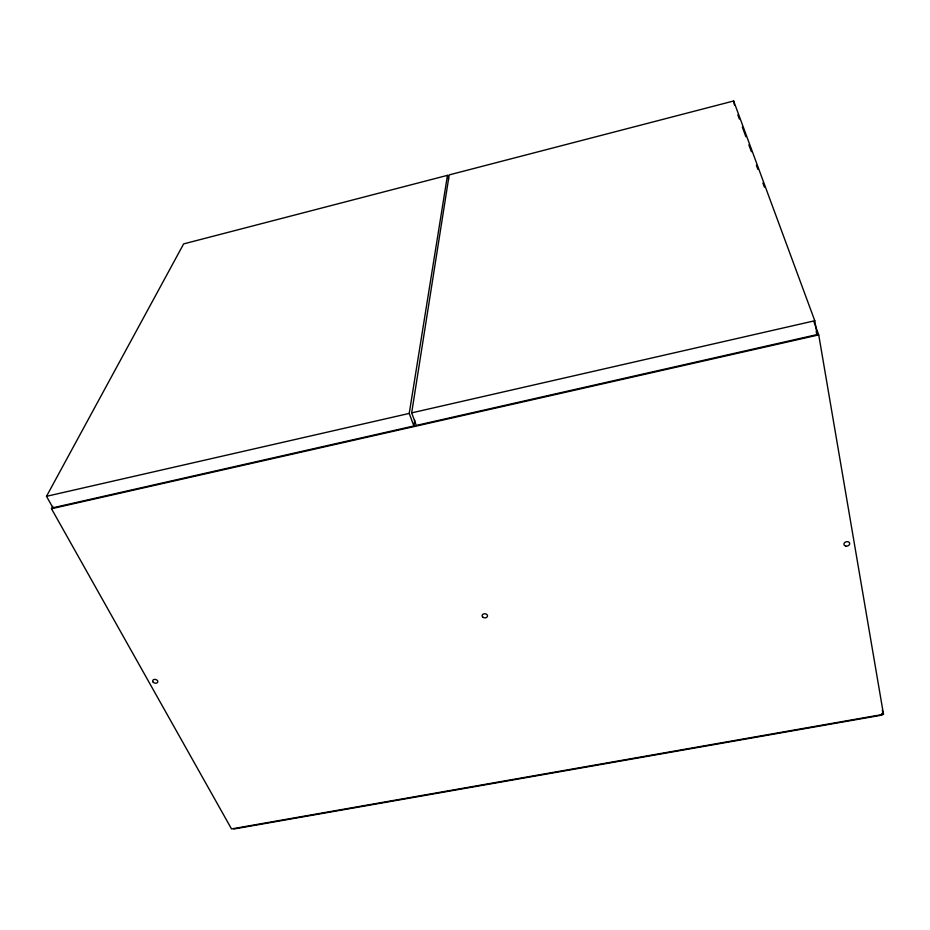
<?xml version="1.0" encoding="UTF-8"?>
<svg xmlns="http://www.w3.org/2000/svg" width="930" height="930" viewBox="0 0 930 930"><rect width="100%" height="100%" fill="white"/><g stroke="black" fill="none" stroke-linecap="round" stroke-linejoin="round"><path stroke-width="1.4" d="M448.644 179.083L447.47 175.352L183.652 243.893L46.5 496.318L52.929 507.78L413.873 425.975L414.745 420.244M411.665 412.874L449.202 174.898L733.642 100.986L814.785 320.745L817.144 334.568L416.28 425.428L411.665 412.874L814.785 320.745M413.873 425.975L409.235 413.42L447.47 175.352M813.971 321.954L818.726 334.893L883.5 714.333L231.524 828.932L51.476 508.722L52.731 506.35M46.5 496.318L409.235 413.42M51.476 508.722L818.726 334.893M233.79 829.014L881.966 715.112L881.687 713.543M737.862 114.878L739.362 118.959M742.361 127.143L745.872 136.675M748.871 144.847L751.382 151.66M756.381 165.284L757.892 169.365M762.891 182.989L764.402 187.081M816.156 331.847L817.144 334.568M882.291 710.322L883.5 714.333M733.642 100.986L734.398 104.997M482.961 617.264A2.697 2.069 3.2 0 0 487.436 616.369A2.697 2.069 3.2 0 0 484.088 613.8A2.697 2.069 3.2 0 0 482.961 617.264M845.73 546.073A2.906 2.22 -13.1 0 0 849.671 543.329A2.906 2.22 -13.1 0 0 845.079 542.271A2.906 2.22 -13.1 0 0 845.73 546.073M153.229 682.225A2.616 1.86 14.4 0 0 157.647 682.283A2.616 1.86 14.4 0 0 154.857 679.377A2.616 1.86 14.4 0 0 153.229 682.225"/></g></svg>
